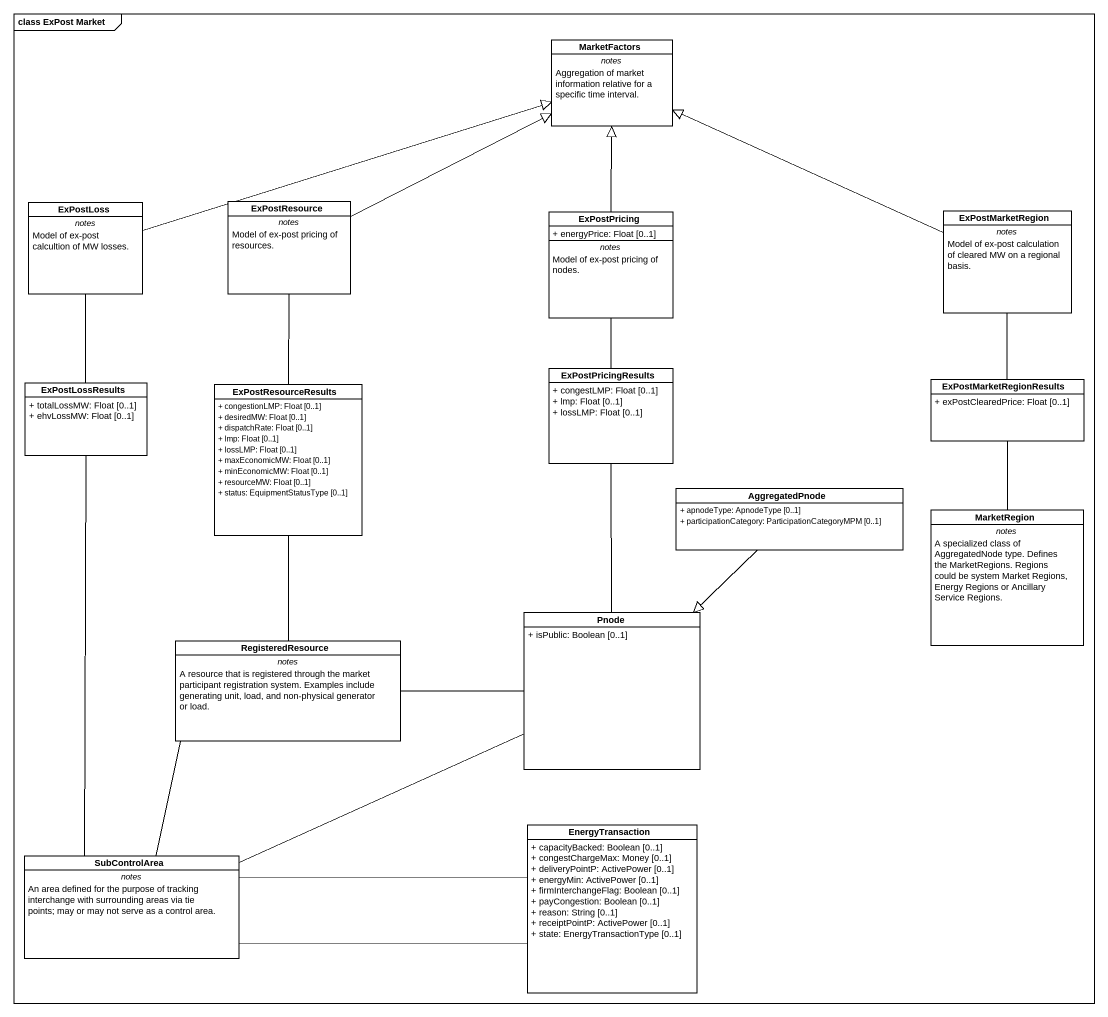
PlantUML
@startuml
mainframe class ExPost Market
hide circle
hide empty members
skinparam classAttributeIconSize 0
class MarketFactors {
  -- notes --
  Aggregation of market information relative for a specific time interval.
}
class ExPostLoss {
  -- notes --
  Model of ex-post calcultion of MW losses.
}
class ExPostResource {
  -- notes --
  Model of ex-post pricing of resources.
}
class ExPostPricing {
  + energyPrice: Float [0..1]
  -- notes --
  Model of ex-post pricing of nodes.
}
class ExPostMarketRegion {
  -- notes --
  Model of ex-post calculation of cleared MW on a regional basis.
}
class ExPostLossResults {
  + totalLossMW: Float [0..1]
  + ehvLossMW: Float [0..1]
}
class ExPostResourceResults {
  + congestionLMP: Float [0..1]
  + desiredMW: Float [0..1]
  + dispatchRate: Float [0..1]
  + lmp: Float [0..1]
  + lossLMP: Float [0..1]
  + maxEconomicMW: Float [0..1]
  + minEconomicMW: Float [0..1]
  + resourceMW: Float [0..1]
  + status: EquipmentStatusType [0..1]
}
class ExPostPricingResults {
  + congestLMP: Float [0..1]
  + lmp: Float [0..1]
  + lossLMP: Float [0..1]
}
class ExPostMarketRegionResults {
  + exPostClearedPrice: Float [0..1]
}
class AggregatedPnode {
  + apnodeType: ApnodeType [0..1]
  + participationCategory: ParticipationCategoryMPM [0..1]
}
class MarketRegion {
  -- notes --
  A specialized class of AggregatedNode type. Defines the MarketRegions. Regions could be system Market Regions, Energy Regions or Ancillary Service Regions.
}
class Pnode {
  + isPublic: Boolean [0..1]
}
class RegisteredResource {
  -- notes --
  A resource that is registered through the market participant registration system. Examples include generating unit, load, and non-physical generator or load.
}
class EnergyTransaction {
  + capacityBacked: Boolean [0..1]
  + congestChargeMax: Money [0..1]
  + deliveryPointP: ActivePower [0..1]
  + energyMin: ActivePower [0..1]
  + firmInterchangeFlag: Boolean [0..1]
  + payCongestion: Boolean [0..1]
  + reason: String [0..1]
  + receiptPointP: ActivePower [0..1]
  + state: EnergyTransactionType [0..1]
}
class SubControlArea {
  -- notes --
  An area defined for the purpose of tracking interchange with surrounding areas via tie points; may or may not serve as a control area.
}
ExPostLoss -right-|> MarketFactors
ExPostResource -right-|> MarketFactors
ExPostPricing -up-|> MarketFactors
ExPostMarketRegion -left-|> MarketFactors
ExPostLossResults -up- ExPostLoss
ExPostLossResults -- SubControlArea
ExPostResourceResults -up- ExPostResource
ExPostResourceResults -- RegisteredResource
ExPostPricingResults -up- ExPostPricing
ExPostMarketRegionResults -up- ExPostMarketRegion
ExPostMarketRegionResults -- MarketRegion
AggregatedPnode --|> Pnode
Pnode -up- ExPostPricingResults
Pnode -left- RegisteredResource
Pnode -left- SubControlArea
RegisteredResource -- SubControlArea
SubControlArea -right- EnergyTransaction
SubControlArea -right- EnergyTransaction
@enduml
